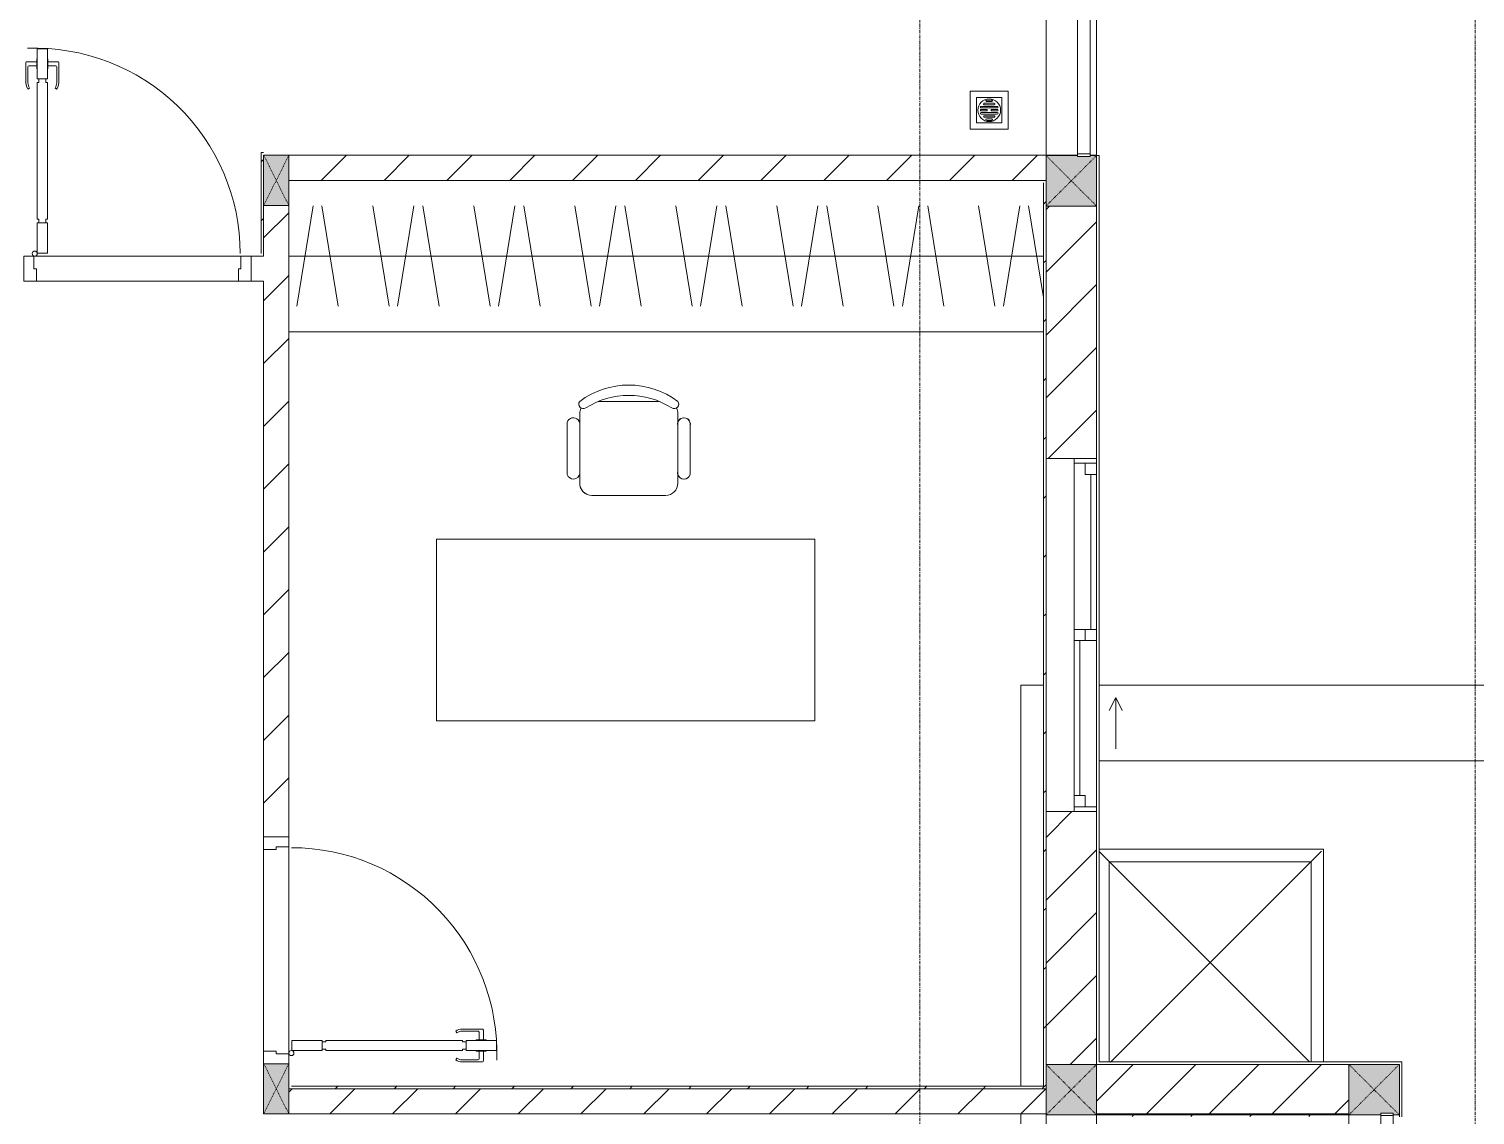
# Model space of a CAD drawing. Header units: millimetres. Extents: x 5356 to 209803, y -16346 to 109894.
# Drawn here: x 49223 to 54953, y 56633 to 60937 of the extents above; entities that cross this region are included whole.
import ezdxf

# ---------------------------------------------------------------- set-up
doc = ezdxf.new("R2010")
doc.units = ezdxf.units.MM
doc.linetypes.add('Dash', pattern=[6, 3, -3])
doc.linetypes.add('Grid Line', pattern=[22.225, 12.7, -3.175, 3.175, -3.175])
for name, color, linetype, lineweight in [('0-1', 7, 'Continuous', 5), ('A-DETL-GENF-1', 9, 'Continuous', 9), ('A-DOOR-1', 9, 'Continuous', 9), ('A-FLOR-1', 9, 'Continuous', 9), ('A-FLOR-HRAL', 11, 'Continuous', 9), ('A-FLOR-HRAL-1', 9, 'Continuous', 9), ('A-GLAZ', 151, 'Continuous', 9), ('A-WALL', 113, 'Continuous', 9), ('A-WALL-1', 253, 'Continuous', 18), ('A-WALL-2', 9, 'Continuous', 9), ('A-WALL-3', 113, 'Continuous', 18), ('A-WALL-PATT-1', 10, 'Continuous', 9), ('A-WALL-PATT-2', 9, 'Continuous', 9), ('A-WALL-PATT-3', 111, 'Continuous', 9), ('G-IMPT', 8, 'Continuous', 9), ('I-FURN', 30, 'Continuous', 9), ('I-FURN-1', 9, 'Continuous', 9), ('I-WALL-1', 253, 'Continuous', 18), ('M-EQPM', 50, 'Continuous', 9), ('S-BEAM-1', 9, 'Continuous', 9), ('S-COLS', 52, 'Continuous', 9), ('S-COLS-1', 254, 'Continuous', 5), ('S-COLS-2', 253, 'Continuous', 18), ('S-COLS-3', 9, 'Continuous', 9), ('S-COLS-4', 52, 'Continuous', 18), ('S-COLS-5', 52, 'Dash', 9), ('S-COLS-HDLN', 52, 'Dash', 9), ('S-COLS-HDLN-1', 9, 'Dash', 9), ('S-GRID-1', 1, 'Grid Line', 9)]:
    doc.layers.add(name, color=color, linetype=linetype, lineweight=lineweight)
pattern_1 = [(45, (0, 0), (-124.4508, 124.4508), [])]
pattern_2 = [(45, (0, 0), (-116.67262, 116.67262), [])]

# ---------------------------------------------------------------- blocks, each defined once
blk = doc.blocks.new('NCV_TKTC_KET CAU_rvt-1-TKCS_MB ĐỊNH VỊ MỐC TỌA ĐỘ CÔNG TRÌNH')
at = {"layer": 'A-FLOR-1'}
for p, q in [((53452.6, 60436.9), (53452.6, 61511.9)), ((53377.6, 60436.9), (53252.6, 60436.9)), ((53452.6, 60436.9), (53427.6, 60436.9)), ((50142.5, 60036.9), (50102.6, 60036.9))]:
    blk.add_line(p, q, dxfattribs=at)
at = {"layer": 'S-BEAM-1'}
blk.add_line((54452.6, 56633.3), (54452.6, 53511.9), dxfattribs=at)
blk = doc.blocks.new('DOOR_CW_01 CANH MO-PANEL KINH - DIW_01-900x2200-CỬA GỖ VÂN LAMINATE-553375-TKCS_MB ĐỊNH VỊ MỐC TỌA ĐỘ CÔNG TRÌNH')
at = {"layer": 'A-DETL-GENF-1'}
for p, q in [((-397, -182), (-397, -62)), ((-397, -62), (-357, -62)), ((-357, -62), (-357, -182)), ((-357, -182), (-397, -182)), ((-397, -196), (-391, -196)), ((-397, -738), (-397, -196)), ((-391, -196), (-391, -182)), ((-391, -182), (-363, -182)), ((-363, -182), (-363, -196)), ((-357, -196), (-363, -196)), ((-357, -196), (-357, -738)), ((-442, -737), (-442, -816.5)), ((-434, -799.5), (-434, -737)), ((-433.9, -711.2), (-427.3, -715.8)), ((-397, -738), (-391, -738)), ((-391, -752), (-391, -738)), ((-357, -738), (-363, -738)), ((-363, -738), (-363, -752)), ((-320.1, -711.2), (-326.7, -715.8)), ((-320, -799.5), (-320, -737)), ((-312, -737), (-312, -816.5)), ((-399, -792.2), (-399, -831.8)), ((-397, -792.2), (-399, -792.2)), ((-357, -752), (-397, -752)), ((-397, -752), (-397, -872)), ((-397, -792.2), (-397, -831.8)), ((-363, -752), (-391, -752)), ((-357, -872), (-357, -752)), ((-357, -792.2), (-357, -831.8)), ((-357, -792.2), (-355, -792.2)), ((-355, -792.2), (-355, -831.8)), ((-399, -820.5), (-438, -820.5)), ((-399, -803.5), (-430, -803.5)), ((-399, -831.8), (-397, -831.8)), ((-355, -831.8), (-357, -831.8)), ((-355, -803.5), (-324, -803.5)), ((-355, -820.5), (-316, -820.5)), ((-397, -872), (-357, -872))]:
    blk.add_line(p, q, dxfattribs=at)
blk.add_circle((-407, -60), 10, dxfattribs=at)
for centre, radius, start, end in [((-407, -60), 814, 268, 0), ((-397, -737), 45, 145, 180), ((-397, -737), 37, 145, 180), ((-357, -737), 37, 0, 35), ((-357, -737), 45, 360, 35), ((-430, -799.5), 4, 180, 270), ((-324, -799.5), 4, 270, 0), ((-438, -816.5), 4, 180, 270), ((-316, -816.5), 4, 270, 0)]:
    blk.add_arc(centre, radius, start, end, dxfattribs=at)
at = {"layer": 'A-DOOR-1'}
for p, q in [((-450, -50), (-450, 50)), ((-450, 50), (-400, 50)), ((-400, 50), (-400, 0)), ((400, 0), (400, 50)), ((400, 50), (450, 50)), ((450, 50), (450, -50)), ((-410, -50), (-450, -50)), ((-410, 0), (-410, -50)), ((-400, 0), (-410, 0)), ((-407, -50), (-382, -50)), ((410, 0), (400, 0)), ((410, -50), (410, 0)), ((450, -50), (410, -50))]:
    blk.add_line(p, q, dxfattribs=at)
blk = doc.blocks.new('TU DO LV A - TU DO LV A-V25-TKCS_MB ĐỊNH VỊ MỐC TỌA ĐỘ CÔNG TRÌNH')
at = {"layer": 'I-FURN'}
for p, q in [((10, 0), (3000, 0)), ((169, -101), (104.4, -499)), ((202.5, -101), (267.1, -499)), ((404.3, -101), (468.9, -499)), ((569, -101), (504.4, -499)), ((602.5, -101), (667.1, -499)), ((804.3, -101), (868.9, -499)), ((969, -101), (904.4, -499)), ((1002.5, -101), (1067.1, -499)), ((1204.3, -101), (1268.9, -499)), ((1369, -101), (1304.4, -499)), ((1402.5, -101), (1467.1, -499)), ((1604.3, -101), (1668.9, -499)), ((1769, -101), (1704.4, -499)), ((1802.5, -101), (1867.1, -499)), ((2004.3, -101), (2068.9, -499)), ((2169, -101), (2104.4, -499)), ((2202.5, -101), (2267.1, -499)), ((2404.3, -101), (2468.9, -499)), ((2569, -101), (2504.4, -499)), ((2602.5, -101), (2667.1, -499)), ((2804.3, -101), (2868.9, -499)), ((2969, -101), (2904.4, -499)), ((10, -136.3), (68.9, -499)), ((10, -300), (3000, -300)), ((0, -600), (0, -590))]:
    blk.add_line(p, q, dxfattribs=at)
at = {"layer": 'I-FURN-1'}
for p, q in [((10, 0), (3000, 0)), ((0, -600), (0, -590))]:
    blk.add_line(p, q, dxfattribs=at)
blk = doc.blocks.new('BAN LV A - BAN LV A_dwg_ban hoc2-348006-TKCS_MB ĐỊNH VỊ MỐC TỌA ĐỘ CÔNG TRÌNH')
at = {"layer": 'I-FURN'}
for p, q in [((145.8, 437.4), (-145.8, 437.4)), ((-243, 354.4), (-243, 162)), ((-194.4, 388.8), (-194.4, 113.4)), ((194.4, 113.4), (194.4, 388.8)), ((194.4, 351.4), (194.4, 150.8)), ((243.7, 162), (243.7, 354.4)), ((-120.5, 64.8), (120.5, 64.8))]:
    blk.add_line(p, q, dxfattribs=at)
at = {"layer": 'I-FURN', "flags": 128}
blk.add_lwpolyline([(-737.8, 610.5), (-737.8, 1330.5), (-154.9, 1330.5), (762.2, 1330.5), (762.2, 610.5)], close=True, dxfattribs=at)
at = {"layer": 'I-FURN'}
for centre, radius, start, end in [((-145.8, 388.8), 48.6, 90, 180), ((145.8, 388.8), 48.6, 360, 90), ((-218.7, 347.3), 25.3, 343.7398, 163.7398), ((219.4, 347.3), 25.3, 16.2602, 170.70537), ((-218.7, 154.9), 25.3, 163.7398, 16.2602), ((219.4, 154.9), 25.3, 189.29463, 16.2602), ((-180.2, 75.4), 17.8, 57.97259, 216.69006), ((-145.8, 113.4), 48.6, 180, 207.58444), ((0, 324), 324, 233.1301, 306.8699), ((0, 359.3), 318.2, 237.57575, 302.42425), ((180.2, 75.4), 17.8, 323.30994, 122.02741), ((145.8, 113.4), 48.6, 332.41556, 0)]:
    blk.add_arc(centre, radius, start, end, dxfattribs=at)
blk = doc.blocks.new('BAN LV A - BAN LV A_dwg-348005-TKCS_MB ĐỊNH VỊ MỐC TỌA ĐỘ CÔNG TRÌNH')
at = {"extrusion": (0, 0, -1), "zscale": -1, "rotation": 180}
blk.add_blockref('BAN LV A - BAN LV A_dwg_ban hoc2-348006-TKCS_MB ĐỊNH VỊ MỐC TỌA ĐỘ CÔNG TRÌNH', (-729, 1383.7), dxfattribs=at)
blk = doc.blocks.new('BAN LV A - BAN LV A-401069-TKCS_MB ĐỊNH VỊ MỐC TỌA ĐỘ CÔNG TRÌNH')
at = {"layer": 'I-FURN-1'}
for p, q in [((-8.8, -53.2), (1491.2, -53.2)), ((-8.8, -773.2), (-8.8, -53.2)), ((1491.2, -53.2), (1491.2, -773.2)), ((1491.2, -773.2), (-8.8, -773.2)), ((583.2, -946.3), (874.8, -946.3)), ((486, -1221.7), (486, -1029.3)), ((534.6, -1029.3), (534.6, -994.9)), ((923.4, -994.9), (923.4, -1032.3)), ((972.7, -1029.3), (972.7, -1221.7)), ((534.6, -1270.3), (534.6, -1235.9)), ((923.4, -1232.9), (923.4, -1270.3))]:
    blk.add_line(p, q, dxfattribs=at)
for centre, radius, start, end in [((583.2, -994.9), 48.6, 90, 180), ((874.8, -994.9), 48.6, 0, 90), ((510.3, -1036.4), 25.3, 16.2602, 163.7398), ((948.4, -1036.4), 25.3, 16.2602, 170.70537), ((510.3, -1228.8), 25.3, 163.7398, 343.7398), ((948.4, -1228.8), 25.3, 189.29463, 16.2602), ((548.9, -1308.3), 17.8, 119.40397, 216.69006), ((583.2, -1270.3), 48.6, 180, 207.58444), ((874.8, -1270.3), 48.6, 332.41556, 0), ((909.2, -1308.3), 17.8, 323.30994, 60.59603), ((729, -1059.7), 324, 233.1301, 306.8699)]:
    blk.add_arc(centre, radius, start, end, dxfattribs=at)
at = {"extrusion": (0, 0, -1), "zscale": -1, "rotation": 180}
blk.add_blockref('BAN LV A - BAN LV A_dwg-348005-TKCS_MB ĐỊNH VỊ MỐC TỌA ĐỘ CÔNG TRÌNH', (0, 0), dxfattribs=at)
blk = doc.blocks.new('Railing - 50 x 10mm-457210-TKCS_MB ĐỊNH VỊ MỐC TỌA ĐỘ CÔNG TRÌNH')
at = {"layer": 'A-FLOR-HRAL-1'}
for p, q in [((25, 5), (-25, 5)), ((-25, 5), (-25, -5)), ((25, -5), (25, 5)), ((-25, -5), (25, -5))]:
    blk.add_line(p, q, dxfattribs=at)
blk = doc.blocks.new('Railing - Railing-641413-TKCS_MB ĐỊNH VỊ MỐC TỌA ĐỘ CÔNG TRÌNH')
at = {"layer": 'A-FLOR-HRAL-1'}
for p, q in [((30469.2, 52251.2), (30469.2, 51181.2)), ((30519.2, 51181.2), (30519.2, 52251.2))]:
    blk.add_line(p, q, dxfattribs=at)
at = {"extrusion": (0, 0, -1), "zscale": -1}
for p in [(-30494.2, 52301.2), (-30494.2, 51176.2)]:
    blk.add_blockref('Railing - 50 x 10mm-457210-TKCS_MB ĐỊNH VỊ MỐC TỌA ĐỘ CÔNG TRÌNH', p, dxfattribs=at)
blk = doc.blocks.new('G1_SOF - BO TRU - 100x200-746114-TKCS_MB ĐỊNH VỊ MỐC TỌA ĐỘ CÔNG TRÌNH')
at = {"layer": 'S-COLS-3'}
blk.add_hatch(color=256, dxfattribs=at).paths.add_polyline_path([(-50, -98.4), (50, -98.4), (50, 100), (-50, 100)])
at = {"layer": 'S-COLS-2'}
for p, q in [((-50, 100), (50, 100)), ((-50, -98.4), (-50, 100)), ((50, 100), (50, -98.4))]:
    blk.add_line(p, q, dxfattribs=at)
at = {"layer": 'S-COLS-HDLN-1'}
for p, q in [((50, -100), (-50, 100)), ((-50, -100), (50, 100))]:
    blk.add_line(p, q, dxfattribs=at)
blk = doc.blocks.new('G1_SOF - BO TRU - 100x200-V64-TKCS_MB ĐỊNH VỊ MỐC TỌA ĐỘ CÔNG TRÌNH')
at = {"layer": 'S-COLS-3'}
blk.add_hatch(color=256, dxfattribs=at).paths.add_polyline_path([(-50, -100), (50, -100), (50, 100), (-50, 100)])
at = {"layer": 'S-COLS-2'}
for p, q in [((-50, 100), (50, 100)), ((-50, -100), (-50, 100)), ((50, 100), (50, -100)), ((50, -100), (-50, -100))]:
    blk.add_line(p, q, dxfattribs=at)
at = {"layer": 'S-COLS-HDLN-1'}
for p, q in [((50, -100), (-50, 100)), ((-50, -100), (50, 100))]:
    blk.add_line(p, q, dxfattribs=at)
blk = doc.blocks.new('DOOR_CW_01 CANH MO-PANEL KINH - DIG_01-900x2200-CỬA NHÔM KÍNH-400868-TKCS_MB ĐỊNH VỊ MỐC TỌA ĐỘ CÔNG TRÌNH')
at = {"layer": 'A-DETL-GENF-1'}
for p, q in [((-397, 872), (-357, 872)), ((-397, 752), (-397, 872)), ((-357, 872), (-357, 752)), ((-442, 737), (-442, 816.5)), ((-399, 820.5), (-438, 820.5)), ((-399, 803.5), (-430, 803.5)), ((-399, 831.8), (-397, 831.8)), ((-399, 792.2), (-399, 831.8)), ((-397, 792.2), (-397, 831.8)), ((-357, 792.2), (-357, 831.8)), ((-355, 831.8), (-357, 831.8)), ((-355, 792.2), (-355, 831.8)), ((-355, 820.5), (-316, 820.5)), ((-355, 803.5), (-324, 803.5)), ((-312, 737), (-312, 816.5)), ((-434, 799.5), (-434, 737)), ((-397, 792.2), (-399, 792.2)), ((-357, 752), (-397, 752)), ((-363, 752), (-391, 752)), ((-391, 752), (-391, 738)), ((-363, 738), (-363, 752)), ((-357, 792.2), (-355, 792.2)), ((-320, 799.5), (-320, 737)), ((-433.9, 711.2), (-427.3, 715.8)), ((-397, 738), (-391, 738)), ((-397, 738), (-397, 196)), ((-357, 738), (-363, 738)), ((-357, 196), (-357, 738)), ((-320.1, 711.2), (-326.7, 715.8)), ((-397, 196), (-391, 196)), ((-357, 182), (-397, 182)), ((-397, 182), (-397, 62)), ((-391, 196), (-391, 182)), ((-391, 182), (-363, 182)), ((-357, 196), (-363, 196)), ((-363, 182), (-363, 196)), ((-357, 62), (-357, 182)), ((-397, 62), (-357, 62))]:
    blk.add_line(p, q, dxfattribs=at)
blk.add_circle((-407, 60), 10, dxfattribs=at)
for centre, radius, start, end in [((-407, 60), 814, 360, 92), ((-438, 816.5), 4, 90, 180), ((-430, 799.5), 4, 90, 180), ((-324, 799.5), 4, 360, 90), ((-316, 816.5), 4, 0, 90), ((-397, 737), 45, 180, 215), ((-397, 737), 37, 180, 215), ((-357, 737), 37, 325, 0), ((-357, 737), 45, 325, 0)]:
    blk.add_arc(centre, radius, start, end, dxfattribs=at)
at = {"layer": 'A-DOOR-1'}
for p, q in [((-410, 50), (-450, 50)), ((-450, 50), (-450, -50)), ((-410, 0), (-410, 50)), ((-400, 0), (-410, 0)), ((-407, 50), (-382, 50)), ((-400, -50), (-400, 0)), ((410, 0), (400, 0)), ((400, 0), (400, -50)), ((450, 50), (410, 50)), ((410, 50), (410, 0)), ((450, -50), (450, 50)), ((-450, -50), (-400, -50)), ((400, -50), (450, -50))]:
    blk.add_line(p, q, dxfattribs=at)
blk = doc.blocks.new('NCV_TKTC_TANG 1_rvt-1-TKCS_MB ĐỊNH VỊ MỐC TỌA ĐỘ CÔNG TRÌNH')
at = {"layer": 'A-WALL-PATT-1'}
h = blk.add_hatch(dxfattribs=at)
h.set_pattern_fill('FP_2', color=256, style=0, pattern_type=2)
h.set_pattern_definition(pattern_1)
h.paths.add_polyline_path([(50252.6, 60336.9), (53252.6, 60336.9), (53252.6, 60436.9), (50252.6, 60436.9)])
h = blk.add_hatch(dxfattribs=at)
h.set_pattern_fill('FP_2', color=256, style=0, pattern_type=2)
h.set_pattern_definition(pattern_1)
h.paths.add_polyline_path([(50152.6, 57735.3), (50252.6, 57735.3), (50252.6, 60236.9), (50152.6, 60236.9), (50152.6, 58609.4)])
h = blk.add_hatch(dxfattribs=at)
h.set_pattern_fill('FP_2', color=256, style=0, pattern_type=2)
h.set_pattern_definition(pattern_1)
h.paths.add_polyline_path([(50252.6, 56636.9), (53252.6, 56636.9), (53252.6, 56736.9), (50252.6, 56736.9)])
at = {"layer": 'A-WALL-PATT-2'}
h = blk.add_hatch(dxfattribs=at)
h.set_pattern_fill('FP_3', color=256, style=0, pattern_type=2)
h.set_pattern_definition(pattern_2)
h.paths.add_polyline_path([(50142.6, 60036.9), (50152.6, 60036.9), (50152.6, 60446.9), (50142.6, 60446.9), (50142.6, 60046.9)])
h = blk.add_hatch(dxfattribs=at)
h.set_pattern_fill('FP_3', color=256, style=0, pattern_type=2)
h.set_pattern_definition(pattern_2)
h.paths.add_polyline_path([(53252.6, 56736.9), (53252.6, 60326.9), (53242.6, 60326.9), (53242.6, 56736.9)])
h = blk.add_hatch(dxfattribs=at)
h.set_pattern_fill('FP_3', color=256, style=0, pattern_type=2)
h.set_pattern_definition(pattern_2)
h.paths.add_polyline_path([(51352.9, 56736.9), (53242.6, 56736.9), (53242.6, 56746.9), (50252.6, 56746.9), (50252.6, 56736.9)])
h = blk.add_hatch(dxfattribs=at)
h.set_pattern_fill('FP_3', color=256, style=0, pattern_type=2)
h.set_pattern_definition(pattern_2)
h.paths.add_polyline_path([(53462.6, 56626.9), (54452.6, 56626.9), (54452.6, 56636.9), (53452.6, 56636.9), (53452.6, 56626.9)])
at = {"layer": 'A-FLOR-1'}
for p, q in [((50062.6, 60036.9), (49242.6, 60036.9)), ((50102.6, 60036.9), (50142.5, 60036.9)), ((50052.6, 59936.9), (49252.6, 59936.9)), ((49252.6, 59936.9), (50052.6, 59936.9)), ((50152.6, 59936.9), (50102.6, 59936.9)), ((50152.6, 56885.3), (50152.6, 57685.3)), ((50252.6, 57695.3), (50252.6, 56875.3)), ((53252.6, 56626.9), (53252.6, 56636.9))]:
    blk.add_line(p, q, dxfattribs=at)
at = {"layer": 'A-WALL-1'}
for p, q in [((53252.6, 60336.9), (53252.6, 60436.9)), ((50252.6, 60336.9), (53252.6, 60336.9)), ((50152.6, 59936.9), (50152.6, 59926.9)), ((53252.6, 56736.9), (50252.6, 56736.9)), ((53252.6, 56636.9), (53252.6, 56736.9)), ((50252.6, 56636.9), (53252.6, 56636.9))]:
    blk.add_line(p, q, dxfattribs=at)
at = {"layer": 'A-WALL-2'}
for p, q in [((53252.6, 60437.3), (53252.6, 61501.9)), ((53452.6, 61511.9), (53452.6, 60437.3)), ((53252.6, 60436.9), (50252.6, 60436.9)), ((53252.6, 60437.3), (53377.6, 60437.3)), ((53427.6, 60437.3), (53452.6, 60437.3)), ((50152.6, 60236.9), (50152.6, 60036.9)), ((50152.6, 60036.9), (50152.6, 60236.9)), ((50252.6, 57735.3), (50252.6, 60236.9)), ((50152.6, 59926.9), (50152.6, 57735.3)), ((50152.6, 56885.3), (50152.6, 57685.3)), ((50252.6, 57695.3), (50252.6, 56875.3))]:
    blk.add_line(p, q, dxfattribs=at)
at = {"layer": 'I-WALL-1'}
for p, q in [((50142.6, 60446.9), (50142.6, 60046.9)), ((50152.6, 60446.9), (50142.6, 60446.9)), ((53242.6, 60326.9), (53242.6, 56746.9)), ((53252.6, 56736.9), (53252.6, 60326.9)), ((50142.6, 60036.9), (50152.6, 60036.9)), ((50252.6, 56736.9), (53242.6, 56736.9)), ((53242.6, 56746.9), (50262.6, 56746.9)), ((53242.6, 56736.9), (53252.6, 56736.9)), ((54452.6, 56636.9), (53452.6, 56636.9)), ((53452.6, 56636.9), (53452.6, 56626.9)), ((54452.6, 56626.9), (54452.6, 56636.9))]:
    blk.add_line(p, q, dxfattribs=at)
at = {"layer": 'A-DOOR-1'}
blk.add_blockref('DOOR_CW_01 CANH MO-PANEL KINH - DIG_01-900x2200-CỬA NHÔM KÍNH-400868-TKCS_MB ĐỊNH VỊ MỐC TỌA ĐỘ CÔNG TRÌNH', (49652.6, 59986.9), dxfattribs=at)
at = {"layer": 'A-DOOR-1', "rotation": 90.00000000000118}
blk.add_blockref('DOOR_CW_01 CANH MO-PANEL KINH - DIW_01-900x2200-CỬA GỖ VÂN LAMINATE-553375-TKCS_MB ĐỊNH VỊ MỐC TỌA ĐỘ CÔNG TRÌNH', (50202.6, 57285.3), dxfattribs=at)
at = {"layer": 'A-FLOR-HRAL-1'}
blk.add_blockref('Railing - Railing-641413-TKCS_MB ĐỊNH VỊ MỐC TỌA ĐỘ CÔNG TRÌNH', (22908.5, 9260.7), dxfattribs=at)
at = {"layer": 'I-FURN-1', "rotation": 180}
for name, p in [('TU DO LV A - TU DO LV A-V25-TKCS_MB ĐỊNH VỊ MỐC TỌA ĐỘ CÔNG TRÌNH', (53252.6, 59736.9)), ('BAN LV A - BAN LV A-401069-TKCS_MB ĐỊNH VỊ MỐC TỌA ĐỘ CÔNG TRÌNH', (52328.3, 58142.1))]:
    blk.add_blockref(name, p, dxfattribs=at)
at = {"layer": 'S-COLS-3', "rotation": 180}
for name, p in [('G1_SOF - BO TRU - 100x200-V64-TKCS_MB ĐỊNH VỊ MỐC TỌA ĐỘ CÔNG TRÌNH', (50202.6, 60336.9)), ('G1_SOF - BO TRU - 100x200-746114-TKCS_MB ĐỊNH VỊ MỐC TỌA ĐỘ CÔNG TRÌNH', (50202.6, 56736.9))]:
    blk.add_blockref(name, p, dxfattribs=at)
blk = doc.blocks.new('1_FAMILY RVT - W01-WxH 1400x1400xmm-389822-TKCS_MB ĐỊNH VỊ MỐC TỌA ĐỘ CÔNG TRÌNH')
at = {"layer": 'A-GLAZ'}
for p, q in [((248.4, 172.39), (299.2, 197.79)), ((248.4, 172.39), (299.2, 146.99)), ((248.4, 172.39), (451.6, 172.39)), ((-700, 96.19), (-700, -103.81)), ((700, 96.19), (-700, 96.19)), ((-700, 96.19), (-636.5, 96.19)), ((-680.95, 96.19), (-680.95, 7.29)), ((-636.5, 96.19), (-22.225, 96.19)), ((-636.5, 96.19), (-636.5, 51.74)), ((-636.5, 73.965), (-22.225, 73.965)), ((-22.225, 7.29), (-22.225, 96.19)), ((-22.225, 96.19), (22.225, 96.19)), ((22.225, 96.19), (680.95, 96.19)), ((22.225, 96.19), (22.225, 7.29)), ((680.95, 96.19), (700, 96.19)), ((680.95, 96.19), (680.95, 7.29)), ((700, -103.81), (700, 96.19)), ((-700, 7.29), (-680.95, 7.29)), ((-636.5, 51.74), (-680.95, 51.74)), ((-680.95, 7.29), (-22.225, 7.29)), ((22.225, 51.74), (-22.225, 51.74)), ((-22.225, 7.29), (22.225, 7.29)), ((22.225, 29.515), (636.5, 29.515)), ((22.225, 7.29), (636.5, 7.29)), ((636.5, 51.74), (636.5, 7.29)), ((680.95, 51.74), (636.5, 51.74)), ((636.5, 7.29), (700, 7.29)), ((-700, -103.81), (700, -103.81))]:
    blk.add_line(p, q, dxfattribs=at)
blk = doc.blocks.new('Railing - 50 x 10mm-1251311-TKCS_MB ĐỊNH VỊ MỐC TỌA ĐỘ CÔNG TRÌNH')
at = {"layer": 'A-FLOR-HRAL'}
for p, q in [((25, 5), (-25, 5)), ((-25, 5), (-25, -5)), ((25, -5), (25, 5)), ((-25, -5), (25, -5))]:
    blk.add_line(p, q, dxfattribs=at)
blk = doc.blocks.new('Railing - Railing-1598497-TKCS_MB ĐỊNH VỊ MỐC TỌA ĐỘ CÔNG TRÌNH')
at = {"layer": 'A-FLOR-HRAL'}
for p, q in [((54578.6, 56630.3), (54578.6, 53516.9)), ((54628.6, 53516.9), (54628.6, 56630.3))]:
    blk.add_line(p, q, dxfattribs=at)
for p in [(54603.6, 56635.3), (54603.6, 53511.9)]:
    blk.add_blockref('Railing - 50 x 10mm-1251311-TKCS_MB ĐỊNH VỊ MỐC TỌA ĐỘ CÔNG TRÌNH', p)
blk = doc.blocks.new('TKTC_XREF_251221_MB TANG 1 - TKTC_XREF_260130_MB TANG 1_dwg_THU NUOC - THU NUOC-444531-TKCS_MB TẦNG 1-4202124-TKCS_MB ĐỊNH VỊ MỐC TỌA ĐỘ CÔNG TRÌNH')
at = {"layer": 'M-EQPM'}
for p, q in [((-23.3, 10.8), (40.9, 10.8)), ((40.9, 4.8), (-23.3, 4.8)), ((-11, 23.3), (28.5, 23.3)), ((28.5, 17.3), (-11, 17.3)), ((-1.1, 35.6), (18.5, 35.6)), ((18.5, 29.6), (-1.1, 29.6)), ((-23.3, -13.6), (40.9, -13.6)), ((40.9, -19.6), (-23.3, -19.6)), ((-11, -26.1), (28.5, -26.1)), ((28.5, -32.1), (-11, -32.1)), ((-1.1, -38.5), (18.5, -38.5)), ((18.5, -44.5), (-1.1, -44.5))]:
    blk.add_line(p, q, dxfattribs=at)
at = {"layer": 'M-EQPM', "flags": 128}
for points in [[(83.7, -79.4), (83.7, 70.6), (-66.3, 70.6), (-66.3, -79.4)], [(58.7, -54.4), (58.7, 45.6), (-41.3, 45.6), (-41.3, -54.4)]]:
    blk.add_lwpolyline(points, close=True, dxfattribs=at)
for points in [[(-23.3, -1.2), (0.7, -1.2), (0.7, -7.2), (-23.3, -7.2)], [(40.9, -7.2), (16.7, -7.2), (16.7, -1.2), (40.9, -1.2)]]:
    blk.add_lwpolyline(points, dxfattribs=at)
at = {"layer": 'M-EQPM'}
for centre, radius, start, end in [((8.7, -4.4), 45, 360, 180), ((8.7, -4.4), 45, 360, 180), ((-23.3, 7.8), 3, 90, 270), ((-11, 20.3), 3, 90, 270), ((-1.1, 32.6), 3, 90, 270), ((18.5, 32.6), 3, 270, 90), ((28.5, 20.3), 3, 270, 90), ((40.9, 7.8), 3, 270, 90), ((8.7, -4.4), 45, 180, 360), ((8.7, -4.4), 45, 180, 360), ((-23.3, -4.2), 3, 90, 270), ((-23.3, -16.6), 3, 90, 270), ((-11, -29.1), 3, 90, 270), ((-1.1, -41.5), 3, 90, 270), ((18.5, -41.5), 3, 270, 90), ((28.5, -29.1), 3, 270, 90), ((40.9, -4.2), 3, 270, 90), ((40.9, -16.6), 3, 270, 90)]:
    blk.add_arc(centre, radius, start, end, dxfattribs=at)
blk = doc.blocks.new('TKTC_XREF_251221_MB TANG 1 - TKTC_XREF_260130_MB TANG 1_dwg-4202109-TKCS_MB ĐỊNH VỊ MỐC TỌA ĐỘ CÔNG TRÌNH')
at = {"layer": 'G-IMPT'}
blk.add_line((-149699, -340911.3), (-149699, -339834.7), dxfattribs=at)
at = {"extrusion": (0, 0, -1), "zscale": -1}
blk.add_blockref('TKTC_XREF_251221_MB TANG 1 - TKTC_XREF_260130_MB TANG 1_dwg_THU NUOC - THU NUOC-444531-TKCS_MB TẦNG 1-4202124-TKCS_MB ĐỊNH VỊ MỐC TỌA ĐỘ CÔNG TRÌNH', (150115.5, -340727.3), dxfattribs=at)
blk = doc.blocks.new('TKTC_XREF_251221_MB TANG 1 - TKTC_XREF_251221_MB TANG 1-2038492-TKCS_MB ĐỊNH VỊ MỐC TỌA ĐỘ CÔNG TRÌNH')
blk.add_blockref('TKTC_XREF_251221_MB TANG 1 - TKTC_XREF_260130_MB TANG 1_dwg-4202109-TKCS_MB ĐỊNH VỊ MỐC TỌA ĐỘ CÔNG TRÌNH', (169499.1, 384109.7))
blk = doc.blocks.new('TKTC_NAP THAM BE NUOC NGAM_260130 - TKTC_XREF_260130_NAP THAM BE NUOC NGAM_dwg-4013458-TKCS_MB ĐỊNH VỊ MỐC TỌA ĐỘ CÔNG TRÌNH')
at = {"layer": 'G-IMPT'}
for p, q in [((-134909, 153914.7), (-149699, 153914.7)), ((-149699, 153254.7), (-148865.4, 152421)), ((-148817.4, 153256.3), (-149653.2, 152420.5)), ((-150009, 152214.6), (-150009, 149349.7))]:
    blk.add_line(p, q, dxfattribs=at)
at = {"layer": 'G-IMPT', "flags": 128}
for points in [[(-149919.1, 153914.7), (-150009, 153914.7), (-150009, 152324.7)], [(-149699, 153614.7), (-142334, 153614.7), (-142334, 149189.7), (-148499, 149189.7)], [(-149699, 153614.7), (-142334, 153614.7), (-142334, 149189.7)], [(-148809, 152421), (-148809, 153264.7), (-149699, 153264.7)], [(-148859, 152421), (-148859, 153214.7), (-149659, 153214.7), (-149659, 152420.6)]]:
    blk.add_lwpolyline(points, dxfattribs=at)
blk = doc.blocks.new('TKTC_NAP THAM BE NUOC NGAM_260130 - NẮP THĂM BỂ NƯỚC NGẦM-2336355-TKCS_MB ĐỊNH VỊ MỐC TỌA ĐỘ CÔNG TRÌNH')
blk.add_blockref('TKTC_NAP THAM BE NUOC NGAM_260130 - TKTC_XREF_260130_NAP THAM BE NUOC NGAM_dwg-4013458-TKCS_MB ĐỊNH VỊ MỐC TỌA ĐỘ CÔNG TRÌNH', (150009, -139814.7))
blk = doc.blocks.new('G1_SOF - BO TRU - 200x200-3050151-TKCS_MB ĐỊNH VỊ MỐC TỌA ĐỘ CÔNG TRÌNH')
at = {"layer": 'S-COLS-HDLN'}
for p, q in [((-100, 100), (100, -100)), ((100, 100), (-100, -100))]:
    blk.add_line(p, q, dxfattribs=at)

msp = doc.modelspace()

# ---------------------------------------------------------------- hatches: boundary and pattern name
at = {"layer": 'A-WALL-PATT-3'}
h = msp.add_hatch(dxfattribs=at)
h.set_pattern_fill('FP_1', color=256, style=0, pattern_type=2)
h.set_pattern_definition(pattern_1)
h.paths.add_polyline_path([(53452.6, 56833.3), (53452.6, 57835.3), (53252.6, 57835.3), (53252.6, 56833.3)])
h.paths.add_polyline_path([(53452.6, 59235.3), (53452.6, 60235.3), (53252.6, 60235.3), (53252.6, 59235.3), (53311.4, 59235.3)])
h = msp.add_hatch(dxfattribs=at)
h.set_pattern_fill('FP_1', color=256, style=0, pattern_type=2)
h.set_pattern_definition(pattern_1)
h.paths.add_polyline_path([(53773.8, 56633.3), (54452.6, 56633.3), (54452.6, 56833.3), (53452.6, 56833.3), (53452.6, 56633.3)])
at = {"layer": 'S-COLS-1'}
for points in [[(53427.6, 60235.3), (53452.7, 60235.3), (53452.7, 60435.3), (53427.6, 60435.3), (53427.6, 60431.9), (53377.6, 60431.9), (53377.6, 60435.3), (53252.7, 60435.3), (53252.7, 60235.3), (53377.6, 60235.3)], [(53252.6, 56633.3), (53452.6, 56633.3), (53452.6, 56833.3), (53252.6, 56833.3), (53252.6, 56636.9)], [(54652.6, 56633.3), (54652.6, 56833.3), (54452.6, 56833.3), (54452.6, 56633.3), (54578.6, 56633.3), (54578.6, 56640.3), (54628.6, 56640.3), (54628.6, 56633.3)]]:
    msp.add_hatch(color=256, dxfattribs=at).paths.add_polyline_path(points)

# ---------------------------------------------------------------- linework, layer by layer
at = {"layer": 'A-WALL'}
for p, q in [((53452.6, 60235.3), (53252.6, 60235.3)), ((53452.6, 59235.3), (53452.6, 60235.3)), ((53452.6, 56833.3), (53452.6, 57835.3)), ((53252.6, 56833.3), (54452.6, 56833.3)), ((54452.6, 56633.3), (54452.6, 56833.3)), ((53452.6, 56633.3), (53252.6, 56633.3))]:
    msp.add_line(p, q, dxfattribs=at)
at = {"layer": 'A-WALL-3'}
for p, q in [((53452.6, 60435.3), (53452.6, 60235.3)), ((53462.6, 60435.3), (53452.6, 60435.3)), ((53462.6, 56843.3), (53462.6, 60435.3)), ((53252.6, 60235.3), (53252.6, 59235.3)), ((53252.6, 57835.3), (53252.6, 56833.3)), ((54662.6, 56843.3), (53462.6, 56843.3)), ((54662.6, 56625.2), (54662.6, 56843.3)), ((53452.6, 56833.3), (53452.6, 56460.3)), ((54452.6, 56833.3), (54652.6, 56833.3)), ((54652.6, 56833.3), (54652.6, 56625.2)), ((53252.6, 56633.3), (53252.6, 56460.3)), ((53452.6, 56633.3), (54452.6, 56633.3))]:
    msp.add_line(p, q, dxfattribs=at)
at = {"layer": 'S-COLS'}
for p, q in [((53252.7, 60235.3), (53452.7, 60235.3)), ((53452.6, 56833.3), (53252.6, 56833.3)), ((54452.6, 56833.3), (54452.6, 56633.3)), ((53252.6, 56633.3), (53452.6, 56633.3))]:
    msp.add_line(p, q, dxfattribs=at)
at = {"layer": 'S-COLS-4'}
for p, q in [((53377.6, 60435.3), (53252.7, 60435.3)), ((53252.7, 60435.3), (53252.7, 60235.3)), ((53452.7, 60435.3), (53427.6, 60435.3)), ((53452.7, 60235.3), (53452.7, 60435.3)), ((53252.6, 56833.3), (53252.6, 56633.3)), ((53452.6, 56633.3), (53452.6, 56833.3)), ((54652.6, 56833.3), (54452.6, 56833.3)), ((54652.6, 56633.3), (54652.6, 56833.3)), ((54452.6, 56633.3), (54578.6, 56633.3)), ((54628.6, 56633.3), (54652.6, 56633.3))]:
    msp.add_line(p, q, dxfattribs=at)
at = {"layer": 'S-GRID-1'}
for p, q in [((52752.6, 20960.6), (52752.6, 80482.7)), ((54952.6, 20960.6), (54952.6, 80482.7))]:
    msp.add_line(p, q, dxfattribs=at)

# ---------------------------------------------------------------- block references
at = {"layer": '0-1'}
for name in ['NCV_TKTC_KET CAU_rvt-1-TKCS_MB ĐỊNH VỊ MỐC TỌA ĐỘ CÔNG TRÌNH', 'NCV_TKTC_TANG 1_rvt-1-TKCS_MB ĐỊNH VỊ MỐC TỌA ĐỘ CÔNG TRÌNH']:
    msp.add_blockref(name, (0, 0), dxfattribs=at)
at = {"layer": 'A-FLOR-HRAL'}
msp.add_blockref('Railing - Railing-1598497-TKCS_MB ĐỊNH VỊ MỐC TỌA ĐỘ CÔNG TRÌNH', (0, 0), dxfattribs=at)
at = {"layer": 'A-GLAZ', "rotation": 269.9999999999999}
msp.add_blockref('1_FAMILY RVT - W01-WxH 1400x1400xmm-389822-TKCS_MB ĐỊNH VỊ MỐC TỌA ĐỘ CÔNG TRÌNH', (53356.4, 58535.3), dxfattribs=at)
at = {"layer": 'M-EQPM'}
for name, p in [('TKTC_XREF_251221_MB TANG 1 - TKTC_XREF_251221_MB TANG 1-2038492-TKCS_MB ĐỊNH VỊ MỐC TỌA ĐỘ CÔNG TRÌNH', (33652.6, 17236.9)), ('TKTC_NAP THAM BE NUOC NGAM_260130 - NẮP THĂM BỂ NƯỚC NGẦM-2336355-TKCS_MB ĐỊNH VỊ MỐC TỌA ĐỘ CÔNG TRÌNH', (53152.6, 44236.9))]:
    msp.add_blockref(name, p, dxfattribs=at)
at = {"layer": 'S-COLS-5'}
for p in [(53352.7, 60335.3), (53352.6, 56733.3), (54552.6, 56733.3)]:
    msp.add_blockref('G1_SOF - BO TRU - 200x200-3050151-TKCS_MB ĐỊNH VỊ MỐC TỌA ĐỘ CÔNG TRÌNH', p, dxfattribs=at)

doc.saveas('drawing.dxf')
